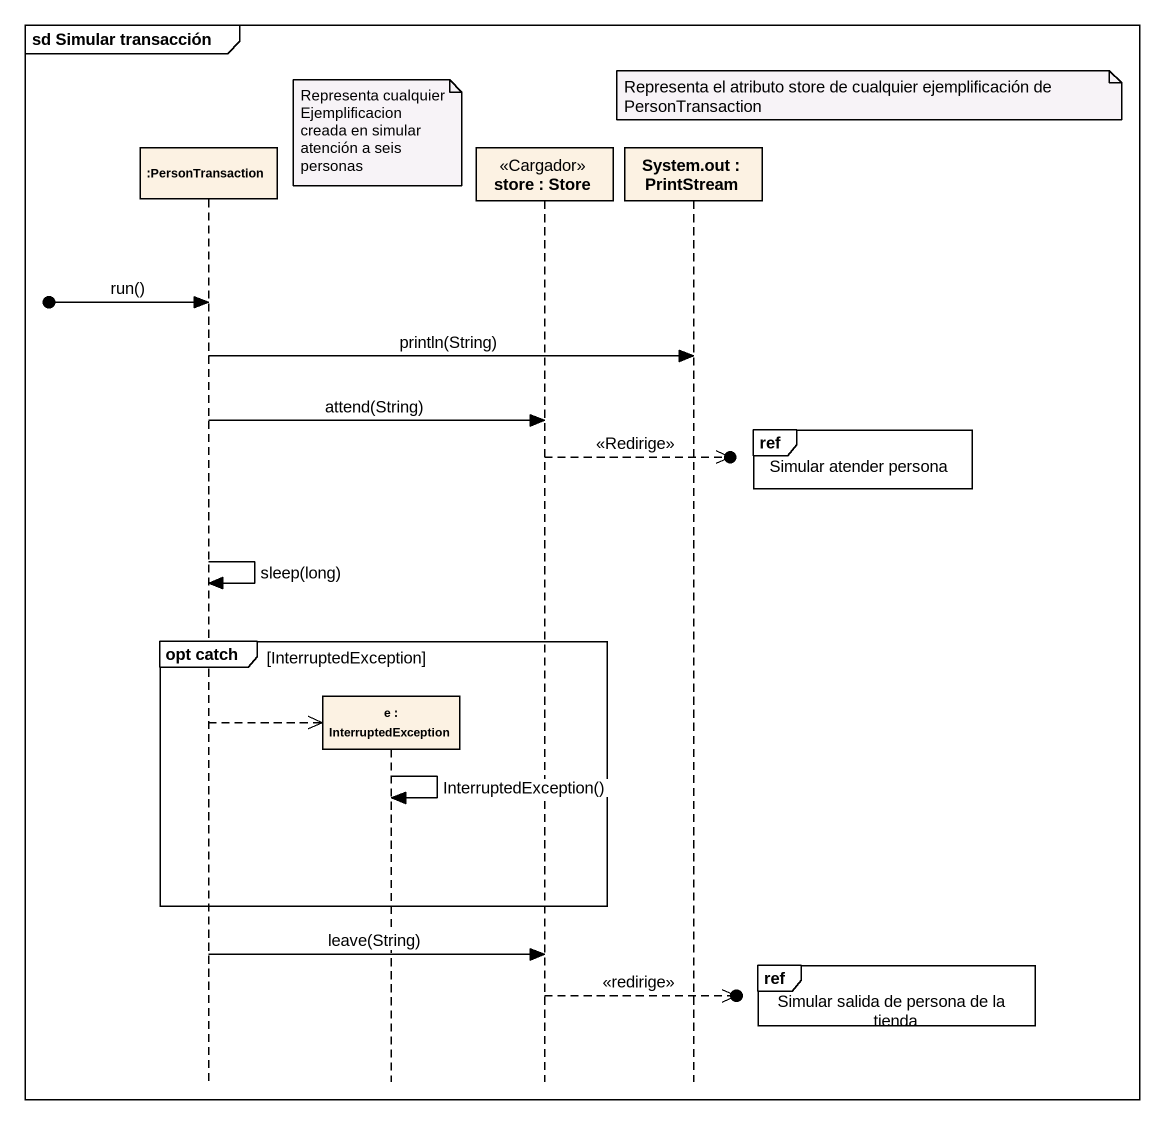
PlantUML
@startuml
mainframe sd Simular transacción
hide footbox
participant ":PersonTransaction" as PersonTransaction
participant "e : InterruptedException" as e
participant "store : Store" as store <<Cargador>>
participant "System.out : PrintStream" as System_out

note over System_out : Representa el atributo store de cualquier ejemplificación de PersonTransaction
note over e : Representa cualquier Ejemplificacion creada en simular atención a seis personas
[o-> PersonTransaction : run()
PersonTransaction -> System_out : println(String)
PersonTransaction -> store : attend(String)
ref over System_out : Simular atender persona
store -->>o] : <<Redirige>>
PersonTransaction -> PersonTransaction : sleep(long)
group opt catch [InterruptedException]
  PersonTransaction -->> e **
  e -> e : InterruptedException()
end
PersonTransaction -> store : leave(String)
ref over System_out : Simular salida de persona de la tienda
store -->>o] : <<redirige>>
@enduml
